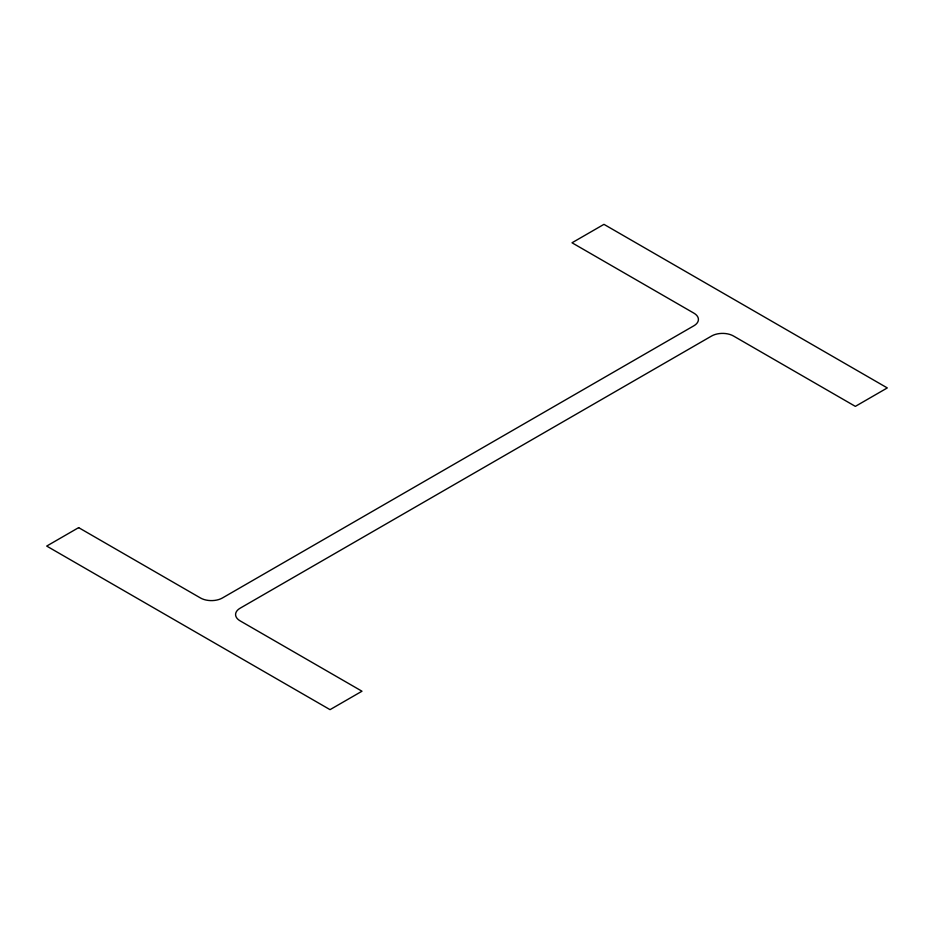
<?xml version="1.0" encoding="UTF-8"?>
<svg xmlns="http://www.w3.org/2000/svg" width="934" height="934" viewBox="0 0 934 934"><rect width="100%" height="100%" fill="white"/><g stroke="black" fill="none" stroke-linecap="round" stroke-linejoin="round"><path stroke-width="1.4" d="M78.643 527.628L46.7 546.075L330.041 709.653L361.983 691.218L240.108 620.853A15.469 8.931 0 0 1 240.108 608.221L711.615 336.007A15.469 8.931 0 0 1 733.494 336.007L855.357 406.372L887.3 387.925L603.959 224.347L572.017 242.782L693.892 313.147A15.469 8.931 0 0 1 693.892 325.779L222.385 597.994A15.469 8.931 0 0 1 200.506 597.994L78.643 527.628"/></g></svg>
